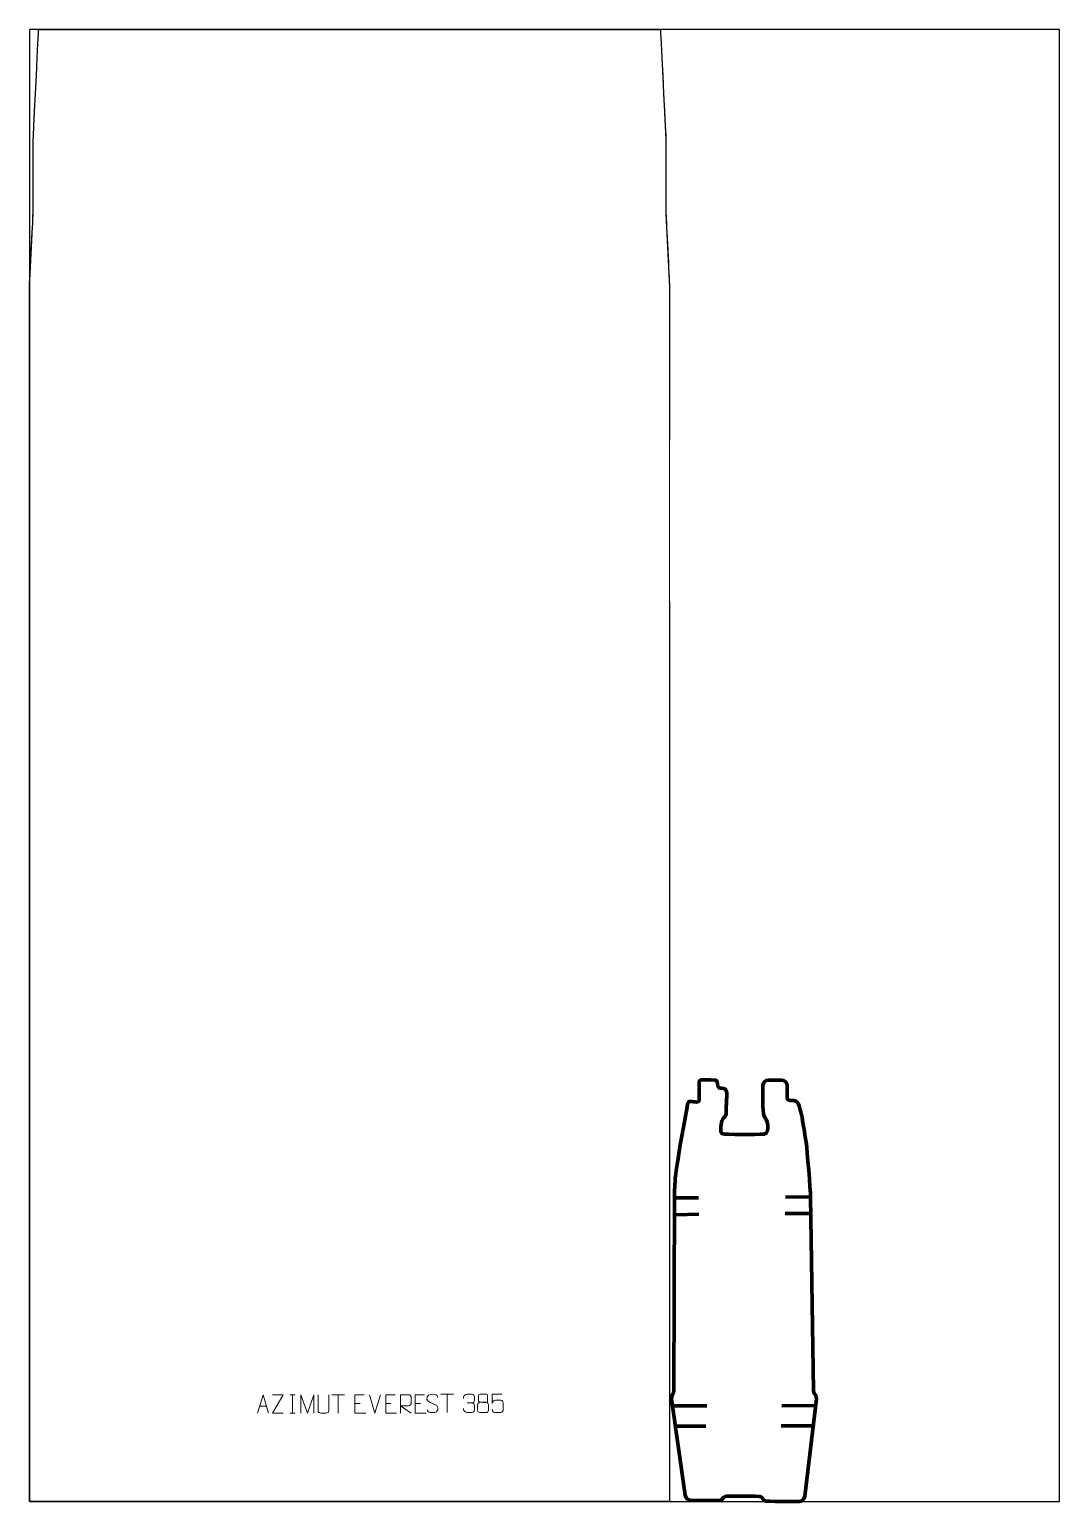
# Model space of a CAD drawing. Header units: millimetres. Extents: x 0 to 1400, y 0 to 2000.
import ezdxf

# ---------------------------------------------------------------- set-up
doc = ezdxf.new("R2010")
doc.units = ezdxf.units.MM

msp = doc.modelspace()

# ---------------------------------------------------------------- linework, layer by layer
at = {"layer": '1_layer 2', "color": 242, "lineweight": 158}
msp.add_open_spline([(1021.9, 572.6), (1021.9, 572.6), (1004.5, 572.4), (1004.5, 572.4), (1004.5, 572.4), (1000, 572.4), (996.5, 568.8), (996.6, 564.3), (996.6, 564.3), (996.7, 558.4), (996.6, 528.1), (997.9, 524.9), (997.9, 524.9), (1000.1, 519.4), (1002.7, 519.1), (1003.5, 511.2), (1003.5, 511.2), (1004, 506.7), (1004, 499), (997.9, 498.9), (997.9, 498.9), (989.4, 498.8), (945.3, 497.7), (941.2, 499.9), (941.2, 499.9), (938.1, 502.6), (939.7, 515.4), (941.9, 519.1), (941.9, 519.1), (945.7, 525.2), (947.2, 521.7), (947, 531.1), (947, 531.1), (946.8, 538.8), (947.9, 547.5), (947.7, 555.2), (947.7, 555.2), (947.7, 557.8), (946.6, 559.1), (945.4, 560.3), (945.4, 560.3), (943.3, 562.3), (938.9, 560.5), (937.1, 562), (937.1, 562), (935.8, 563.2), (935.3, 564.9), (935.2, 565.9), (935.2, 565.9), (934.9, 568), (934.4, 571.3), (933.3, 572.3), (933.3, 572.3), (932.7, 572.8), (920, 572.9), (918.5, 572.9), (918.5, 572.9), (913.4, 572.6), (910.1, 573.9), (910.1, 569.3), (910.1, 569.3), (910, 565.3), (910.2, 558.2), (910.2, 557.3), (910.2, 557.3), (910.2, 551.2), (910.5, 544.1), (909.4, 543.3), (909.4, 543.3), (906.7, 541.2), (898.8, 544.7), (895.9, 543), (895.9, 543), (894.6, 542.3), (893.4, 532.3), (893, 530.5), (893, 530.5), (889.1, 511.3), (885.3, 491.4), (882.4, 472), (882.4, 472), (881.8, 467.9), (877.9, 441.7), (877.8, 439.9), (877.8, 439.9), (877.5, 433.7), (876.5, 419.7), (876.5, 414.3), (876.5, 414.3), (876.5, 414.3), (875.8, 150.4), (875.8, 150.4), (875.8, 150.4), (875.8, 145.9), (872.2, 144.5), (872.8, 139.5), (872.8, 139.5), (872.8, 139.5), (891.1, 8.4), (891.1, 8.4), (891.1, 8.4), (891.6, 4.4), (894.9, 1.5), (898.9, 1.5), (898.9, 1.5), (898.9, 1.5), (936.4, 1.2), (936.4, 1.2), (936.4, 1.2), (944, 1.2), (941.1, 7.5), (948.6, 7.4), (948.6, 7.4), (954, 7.4), (991.4, 7.3), (993.4, 6.7), (993.4, 6.7), (996.3, 5.8), (997.8, 1.5), (999.1, 0.9), (999.1, 0.9), (1001, -0.2), (1040.4, 0), (1045.9, 0), (1045.9, 0), (1050, 0), (1053.5, 3), (1053.9, 7.1), (1053.9, 7.1), (1053.9, 7.1), (1069.5, 139.5), (1069.5, 139.5), (1069.5, 139.5), (1070.1, 145.2), (1065.6, 145.6), (1065.5, 150.9), (1065.5, 150.9), (1065.5, 150.9), (1061.6, 414), (1061.6, 414), (1061.6, 414), (1061.5, 420.9), (1056.8, 480.3), (1056, 485), (1056, 485), (1055.2, 489.7), (1050.1, 521.7), (1049.6, 523.6), (1049.6, 523.6), (1045.3, 539.6), (1046.2, 545.5), (1035, 544.9), (1035, 544.9), (1033, 544.8), (1030.5, 545.1), (1030, 547.4), (1030, 547.4), (1030, 547.4), (1029.9, 564.6), (1029.9, 564.6), (1029.9, 564.6), (1029.9, 569), (1026.3, 572.6), (1021.9, 572.6)], degree=3, knots=[0, 0, 0, 0, 0.02381, 0.02381, 0.02381, 0.02381, 0.047619, 0.047619, 0.047619, 0.047619, 0.071429, 0.071429, 0.071429, 0.071429, 0.095238, 0.095238, 0.095238, 0.095238, 0.119048, 0.119048, 0.119048, 0.119048, 0.142857, 0.142857, 0.142857, 0.142857, 0.166667, 0.166667, 0.166667, 0.166667, 0.190476, 0.190476, 0.190476, 0.190476, 0.214286, 0.214286, 0.214286, 0.214286, 0.238095, 0.238095, 0.238095, 0.238095, 0.261905, 0.261905, 0.261905, 0.261905, 0.285714, 0.285714, 0.285714, 0.285714, 0.309524, 0.309524, 0.309524, 0.309524, 0.333333, 0.333333, 0.333333, 0.333333, 0.357143, 0.357143, 0.357143, 0.357143, 0.380952, 0.380952, 0.380952, 0.380952, 0.404762, 0.404762, 0.404762, 0.404762, 0.428571, 0.428571, 0.428571, 0.428571, 0.452381, 0.452381, 0.452381, 0.452381, 0.47619, 0.47619, 0.47619, 0.47619, 0.5, 0.5, 0.5, 0.5, 0.52381, 0.52381, 0.52381, 0.52381, 0.547619, 0.547619, 0.547619, 0.547619, 0.571429, 0.571429, 0.571429, 0.571429, 0.595238, 0.595238, 0.595238, 0.595238, 0.619048, 0.619048, 0.619048, 0.619048, 0.642857, 0.642857, 0.642857, 0.642857, 0.666667, 0.666667, 0.666667, 0.666667, 0.690476, 0.690476, 0.690476, 0.690476, 0.714286, 0.714286, 0.714286, 0.714286, 0.738095, 0.738095, 0.738095, 0.738095, 0.761905, 0.761905, 0.761905, 0.761905, 0.785714, 0.785714, 0.785714, 0.785714, 0.809524, 0.809524, 0.809524, 0.809524, 0.833333, 0.833333, 0.833333, 0.833333, 0.857143, 0.857143, 0.857143, 0.857143, 0.880952, 0.880952, 0.880952, 0.880952, 0.904762, 0.904762, 0.904762, 0.904762, 0.928571, 0.928571, 0.928571, 0.928571, 0.952381, 0.952381, 0.952381, 0.952381, 1, 1, 1, 1], dxfattribs=at)
at = {"layer": '1_layer 3', "color": 142, "lineweight": 158}
for points in [[(878.2, 412.7), (878.2, 412.7), (909.2, 412.5), (909.2, 412.5)], [(1061.6, 414), (1061.6, 414), (1027.6, 413.6), (1027.6, 413.6)], [(878.3, 389.5), (878.3, 389.5), (909.6, 390.2), (909.6, 390.2)], [(1060, 391.2), (1060, 391.2), (1027.2, 391.4), (1027.2, 391.4)], [(875.4, 129.8), (875.4, 129.8), (920.7, 130), (920.7, 130)], [(1066.8, 130.2), (1066.8, 130.2), (1022.5, 130), (1022.5, 130)], [(879.6, 102.3), (879.6, 102.3), (919.2, 102.5), (919.2, 102.5)], [(1064, 102.9), (1064, 102.9), (1021.7, 102.9), (1021.7, 102.9)]]:
    msp.add_open_spline(points, degree=3, dxfattribs=at)
at = {"layer": '2_layer 1', "color": 242, "lineweight": 9}
msp.add_open_spline([(870, 1650), (870, 1650), (870, 0), (870, 0), (870, 0), (870, 0), (0, 0), (0, 0), (0, 0), (0, 0), (0, 1650), (0, 1650), (0, 1650), (0, 1650), (5, 1750), (5, 1750), (5, 1750), (5, 1750), (5, 1850), (5, 1850), (5, 1850), (5, 1850), (12.5, 2000), (12.5, 2000), (12.5, 2000), (12.5, 2000), (857.5, 2000), (857.5, 2000), (857.5, 2000), (857.5, 2000), (865, 1850), (865, 1850), (865, 1850), (865, 1850), (865, 1750), (865, 1750), (865, 1750), (865, 1750), (870, 1650), (870, 1650)], degree=3, knots=[0, 0, 0, 0, 0.090909, 0.090909, 0.090909, 0.090909, 0.181818, 0.181818, 0.181818, 0.181818, 0.272727, 0.272727, 0.272727, 0.272727, 0.363636, 0.363636, 0.363636, 0.363636, 0.454545, 0.454545, 0.454545, 0.454545, 0.545455, 0.545455, 0.545455, 0.545455, 0.636364, 0.636364, 0.636364, 0.636364, 0.727273, 0.727273, 0.727273, 0.727273, 0.818182, 0.818182, 0.818182, 0.818182, 1, 1, 1, 1], dxfattribs=at)
at = {"layer": '2_layer 1', "color": 250, "lineweight": 9}
for points, knots in [([(310.1, 120), (310.1, 120), (317.5, 145), (317.5, 145), (317.5, 145), (317.5, 145), (325.1, 120), (325.1, 120)], [0, 0, 0, 0, 0.333333, 0.333333, 0.333333, 0.333333, 1, 1, 1, 1]), ([(344.9, 120), (344.9, 120), (330.3, 120), (330.3, 120), (330.3, 120), (330.3, 120), (344.9, 145), (344.9, 145), (344.9, 145), (344.9, 145), (330.3, 145), (330.3, 145)], [0, 0, 0, 0, 0.25, 0.25, 0.25, 0.25, 0.5, 0.5, 0.5, 0.5, 1, 1, 1, 1]), ([(368.8, 120), (368.8, 120), (368.8, 145), (368.8, 145), (368.8, 145), (368.8, 145), (377.7, 120), (377.7, 120), (377.7, 120), (377.7, 120), (386.4, 145), (386.4, 145), (386.4, 145), (386.4, 145), (386.4, 120), (386.4, 120)], [0, 0, 0, 0, 0.2, 0.2, 0.2, 0.2, 0.4, 0.4, 0.4, 0.4, 0.6, 0.6, 0.6, 0.6, 1, 1, 1, 1]), ([(406.9, 145), (406.9, 139.4), (407, 129.2), (407, 123.7), (407, 123.7), (406.9, 121.5), (405.2, 120), (403.1, 120), (403.1, 120), (400.7, 120), (398.4, 120), (396.1, 120), (396.1, 120), (394.1, 119.9), (392.2, 121.7), (392.2, 123.7), (392.2, 123.7), (392.2, 129.2), (392.3, 139.4), (392.3, 145)], [0, 0, 0, 0, 0.166667, 0.166667, 0.166667, 0.166667, 0.333333, 0.333333, 0.333333, 0.333333, 0.5, 0.5, 0.5, 0.5, 0.666667, 0.666667, 0.666667, 0.666667, 1, 1, 1, 1]), ([(455, 145), (455, 145), (442.2, 145), (442.2, 145), (442.2, 145), (442.2, 145), (442.2, 120), (442.2, 120), (442.2, 120), (442.2, 120), (457, 120), (457, 120)], [0, 0, 0, 0, 0.25, 0.25, 0.25, 0.25, 0.5, 0.5, 0.5, 0.5, 1, 1, 1, 1]), ([(497, 145), (497, 145), (484.2, 145), (484.2, 145), (484.2, 145), (484.2, 145), (484.2, 120), (484.2, 120), (484.2, 120), (484.2, 120), (499, 120), (499, 120)], [0, 0, 0, 0, 0.25, 0.25, 0.25, 0.25, 0.5, 0.5, 0.5, 0.5, 1, 1, 1, 1]), ([(504.3, 120), (504.3, 120), (504.3, 145), (504.3, 145), (504.3, 145), (507.9, 145), (511.5, 145), (515.1, 145), (515.1, 145), (517.4, 144.9), (518.9, 143.4), (518.9, 141.1), (518.9, 141.1), (518.9, 139), (518.9, 136), (518.9, 133.9), (518.9, 133.9), (518.9, 132.1), (517.1, 130.1), (515.1, 130.1), (515.1, 130.1), (515.1, 130.1), (504.3, 130.1), (504.3, 130.1), (504.3, 130.1), (504.3, 130.1), (518.9, 120), (518.9, 120)], [0, 0, 0, 0, 0.125, 0.125, 0.125, 0.125, 0.25, 0.25, 0.25, 0.25, 0.375, 0.375, 0.375, 0.375, 0.5, 0.5, 0.5, 0.5, 0.625, 0.625, 0.625, 0.625, 0.75, 0.75, 0.75, 0.75, 1, 1, 1, 1]), ([(537, 145), (537, 145), (524.2, 145), (524.2, 145), (524.2, 145), (524.2, 145), (524.2, 120), (524.2, 120), (524.2, 120), (524.2, 120), (539, 120), (539, 120)], [0, 0, 0, 0, 0.25, 0.25, 0.25, 0.25, 0.5, 0.5, 0.5, 0.5, 1, 1, 1, 1]), ([(547.8, 133.3), (543.5, 134.7), (538.6, 136.5), (540.6, 142.1), (540.6, 142.1), (542.1, 146.2), (547.3, 145.8), (550.9, 145.2), (550.9, 145.2), (553.8, 144.7), (554.7, 143.5), (555, 141.4)], [0, 0, 0, 0, 0.25, 0.25, 0.25, 0.25, 0.5, 0.5, 0.5, 0.5, 1, 1, 1, 1]), ([(590.1, 140), (590.1, 140), (590.1, 141.9), (590.1, 141.9), (590.1, 141.9), (590.1, 143.6), (592.8, 145.8), (594.8, 145.7), (594.8, 145.7), (596.9, 145.7), (599, 145.7), (601, 145.7), (601, 145.7), (603.2, 145.7), (604.8, 143.9), (604.9, 142), (604.9, 142), (604.9, 140.6), (604.9, 139.1), (604.9, 137.7), (604.9, 137.7), (604.8, 136), (603.2, 133.8), (601, 133.8), (601, 133.8), (603.2, 133.8), (604.8, 132), (604.9, 129.9), (604.9, 129.9), (604.9, 128.1), (604.9, 126.4), (604.9, 124.6), (604.9, 124.6), (604.9, 122.5), (602.8, 120.8), (601, 120.8), (601, 120.8), (598.9, 120.8), (596.9, 120.8), (594.8, 120.8), (594.8, 120.8), (592.6, 120.8), (590.1, 123.2), (590.1, 124.6), (590.1, 124.6), (590.1, 124.6), (590.1, 126.5), (590.1, 126.5)], [0, 0, 0, 0, 0.076923, 0.076923, 0.076923, 0.076923, 0.153846, 0.153846, 0.153846, 0.153846, 0.230769, 0.230769, 0.230769, 0.230769, 0.307692, 0.307692, 0.307692, 0.307692, 0.384615, 0.384615, 0.384615, 0.384615, 0.461538, 0.461538, 0.461538, 0.461538, 0.538462, 0.538462, 0.538462, 0.538462, 0.615385, 0.615385, 0.615385, 0.615385, 0.692308, 0.692308, 0.692308, 0.692308, 0.769231, 0.769231, 0.769231, 0.769231, 0.846154, 0.846154, 0.846154, 0.846154, 1, 1, 1, 1]), ([(610.5, 144.3), (610.5, 142), (610.5, 138.4), (610.5, 136.2), (610.5, 136.2), (610.5, 135.6), (611.3, 134.7), (612, 134.7), (612, 134.7), (615, 134.7), (617.9, 134.6), (620.9, 134.6), (620.9, 134.6), (621.7, 134.6), (622.4, 135.4), (622.4, 136.1), (622.4, 136.1), (622.4, 138.4), (622.4, 142), (622.4, 144.3), (622.4, 144.3), (622.4, 145), (621.8, 145.7), (621, 145.7), (621, 145.7), (617.9, 145.7), (614.9, 145.7), (611.9, 145.7), (611.9, 145.7), (611.3, 145.7), (610.5, 145), (610.5, 144.3)], [0, 0, 0, 0, 0.111111, 0.111111, 0.111111, 0.111111, 0.222222, 0.222222, 0.222222, 0.222222, 0.333333, 0.333333, 0.333333, 0.333333, 0.444444, 0.444444, 0.444444, 0.444444, 0.555556, 0.555556, 0.555556, 0.555556, 0.666667, 0.666667, 0.666667, 0.666667, 0.777778, 0.777778, 0.777778, 0.777778, 1, 1, 1, 1]), ([(641.8, 145.7), (641.8, 145.7), (629, 145.7), (629, 145.7), (629, 145.7), (629, 141.5), (629, 137.2), (629, 133), (629, 133), (629, 136.3), (630.6, 137.4), (633.4, 137.5), (633.4, 137.5), (635.9, 137.5), (638.3, 137.5), (640.7, 137.5), (640.7, 137.5), (642.4, 137.5), (643.9, 135.1), (643.9, 133), (643.9, 133), (643.9, 130.4), (643.9, 127.8), (643.9, 125.3), (643.9, 125.3), (643.9, 123.3), (642.4, 120.9), (640.8, 120.8), (640.8, 120.8), (638.8, 120.8), (634, 120.8), (632, 120.8), (632, 120.8), (630.2, 120.8), (629, 122.8), (629, 125.3)], [0, 0, 0, 0, 0.1, 0.1, 0.1, 0.1, 0.2, 0.2, 0.2, 0.2, 0.3, 0.3, 0.3, 0.3, 0.4, 0.4, 0.4, 0.4, 0.5, 0.5, 0.5, 0.5, 0.6, 0.6, 0.6, 0.6, 0.7, 0.7, 0.7, 0.7, 0.8, 0.8, 0.8, 0.8, 1, 1, 1, 1]), ([(547.8, 133.3), (551.8, 131.6), (556.8, 129.7), (555, 124.4), (555, 124.4), (553.5, 120.1), (548.6, 120.4), (544.9, 120.9), (544.9, 120.9), (542.1, 121.3), (540.9, 122.5), (540.5, 124.7)], [0, 0, 0, 0, 0.25, 0.25, 0.25, 0.25, 0.5, 0.5, 0.5, 0.5, 1, 1, 1, 1]), ([(609, 131.7), (609, 128.6), (609, 126.9), (609, 123.7), (609, 123.7), (609, 122.5), (610.7, 120.8), (612, 120.8), (612, 120.8), (614.9, 120.8), (617.9, 120.8), (620.9, 120.8), (620.9, 120.8), (622.2, 120.8), (623.9, 122.4), (623.8, 123.7), (623.8, 123.7), (623.8, 126.9), (623.8, 128.6), (623.8, 131.7), (623.8, 131.7), (623.8, 133.1), (622.2, 134.7), (620.9, 134.7), (620.9, 134.7), (617.9, 134.7), (614.9, 134.7), (612, 134.7), (612, 134.7), (610.9, 134.7), (609, 133.1), (609, 131.7)], [0, 0, 0, 0, 0.111111, 0.111111, 0.111111, 0.111111, 0.222222, 0.222222, 0.222222, 0.222222, 0.333333, 0.333333, 0.333333, 0.333333, 0.444444, 0.444444, 0.444444, 0.444444, 0.555556, 0.555556, 0.555556, 0.555556, 0.666667, 0.666667, 0.666667, 0.666667, 0.777778, 0.777778, 0.777778, 0.777778, 1, 1, 1, 1])]:
    msp.add_open_spline(points, degree=3, knots=knots, dxfattribs=at)
for points in [[(354, 145), (354, 145), (361.2, 145), (361.2, 145)], [(357.6, 145), (357.6, 145), (357.6, 120), (357.6, 120)], [(411.1, 144.9), (411.1, 144.9), (428.1, 144.9), (428.1, 144.9)], [(419.6, 120), (419.6, 120), (419.6, 145), (419.6, 145)], [(469.6, 120), (469.6, 120), (462.3, 145), (462.3, 145)], [(476.9, 145), (476.9, 145), (469.6, 120), (469.6, 120)], [(559.3, 145.7), (559.3, 145.7), (576.3, 145.7), (576.3, 145.7)], [(567.8, 120.8), (567.8, 120.8), (567.8, 145.7), (567.8, 145.7)], [(312.9, 129.3), (312.9, 129.3), (322.3, 129.3), (322.3, 129.3)], [(354, 120), (354, 120), (361.2, 120), (361.2, 120)], [(442.2, 133.1), (442.2, 133.1), (449.3, 133.1), (449.3, 133.1)], [(484.2, 133.1), (484.2, 133.1), (491.3, 133.1), (491.3, 133.1)], [(524.2, 133.1), (524.2, 133.1), (531.3, 133.1), (531.3, 133.1)], [(594.8, 133.8), (594.8, 133.8), (601, 133.8), (601, 133.8)]]:
    msp.add_open_spline(points, degree=3, dxfattribs=at)
at = {"layer": 'POLYGON_1'}
msp.add_lwpolyline([(1021.9, 572.6), (1015.1, 572.5), (1005.6, 572.5), (1001.1, 571.7), (997.4, 568.1), (996.6, 561.2), (996.8, 541.2), (997.8, 525.2), (1000.5, 520), (1002.9, 514.8), (1003.7, 507.5), (1002.2, 501.2), (994.8, 498.9), (966.7, 498.6), (942.4, 499.5), (939.5, 505.9), (940.6, 515.7), (944, 521.9), (946.5, 524.9), (947, 532.6), (947.3, 542.8), (947.7, 553.1), (947.4, 557.4), (946.2, 559.4), (944, 561), (940.1, 561.3), (937, 562.1), (935.8, 563.8), (935.2, 565.5), (934.8, 568), (934.1, 571), (932.3, 572.5), (924.7, 572.8), (918.5, 572.9), (913.1, 572.8), (910.3, 571), (910.1, 565.5), (910.1, 559.6), (910.2, 555.1), (910.2, 547.6), (909.5, 543.4), (904.4, 542.8), (897.9, 543.5), (895, 541.1), (893.7, 534.4), (892, 525.3), (887.2, 500.4), (883, 475.5), (880.8, 461), (878.3, 443.9), (877.5, 435.1), (876.8, 422.8), (876.5, 411.5), (876.2, 288.4), (875.8, 156.6), (874.9, 146.7), (873, 142.6), (874.4, 128.1), (884.8, 53.4), (891.1, 8), (893.3, 3.8), (897.5, 1.6), (907.2, 1.4), (929.5, 1.3), (939.2, 1.6), (943.1, 5.1), (948.6, 7.4), (967.6, 7.3), (990.3, 7), (995.5, 5.4), (997.8, 2.3), (1001.3, 0.6), (1024.1, 0), (1045.3, 0), (1050.3, 1.3), (1053.4, 5), (1056.2, 26.6), (1065.4, 105.1), (1069.5, 140.9), (1067.7, 145.5), (1065.6, 150), (1064.4, 230), (1062, 383.5), (1061, 424.5), (1058, 463.3), (1055.8, 486.1), (1052.8, 504.5), (1049.9, 522.3), (1046.4, 536.4), (1041.3, 544.2), (1033.9, 544.9), (1031.4, 545.5), (1030, 547.4), (1029.9, 554.8), (1029.9, 563.9), (1029.7, 566.5), (1028.6, 569), (1026.8, 570.9), (1024.5, 572.1)], dxfattribs=at)
at = {"layer": 'POLYGON_2'}
msp.add_lwpolyline([(870, 1222.2), (870, 961.9), (870, 688.1), (870, 427.8), (870, 208.2), (870, 56.6), (870, 0), (840.2, 0), (760.2, 0), (644.4, 0), (507.2, 0), (362.8, 0), (225.6, 0), (109.8, 0), (29.8, 0), (0, 0), (0, 56.6), (0, 208.2), (0, 427.8), (0, 688.1), (0, 961.9), (0, 1222.2), (0, 1441.8), (0, 1593.4), (0, 1650), (0.2, 1653.4), (0.6, 1662.6), (1.3, 1675.9), (2.1, 1691.7), (2.9, 1708.3), (3.7, 1724.1), (4.4, 1737.4), (4.8, 1746.6), (5, 1750), (5, 1753.4), (5, 1762.6), (5, 1775.9), (5, 1791.7), (5, 1808.3), (5, 1824.1), (5, 1837.4), (5, 1846.6), (5, 1850), (5.3, 1855.1), (5.9, 1868.9), (6.9, 1888.9), (8.1, 1912.5), (9.4, 1937.4), (10.6, 1961.1), (11.6, 1981.1), (12.2, 1994.9), (12.5, 2000), (41.5, 2000), (119.1, 2000), (231.6, 2000), (364.9, 2000), (505.1, 2000), (638.4, 2000), (750.9, 2000), (828.5, 2000), (857.5, 2000), (857.8, 1994.9), (858.4, 1981.1), (859.4, 1961.1), (860.6, 1937.4), (861.9, 1912.5), (863.1, 1888.9), (864.1, 1868.9), (864.7, 1855.1), (865, 1850), (865, 1846.6), (865, 1837.4), (865, 1824.1), (865, 1808.3), (865, 1791.7), (865, 1775.9), (865, 1762.6), (865, 1753.4), (865, 1750), (865, 1749.1), (865.2, 1746.6), (865.4, 1742.6), (865.6, 1737.4), (865.9, 1731.1), (866.3, 1724.1), (866.7, 1716.4), (867.1, 1708.3), (867.5, 1700), (867.9, 1691.7), (868.3, 1683.6), (868.7, 1675.9), (869.1, 1668.9), (869.4, 1662.6), (869.6, 1657.4), (869.8, 1653.4), (870, 1650.9), (870, 1650), (870, 1593.4), (870, 1441.8)], dxfattribs=at)
at = {"layer": 'SHEET_BOUNDARY', "color": 1}
msp.add_lwpolyline([(0, 0), (1400, 0), (1400, 2000), (0, 2000), (0, 0)], dxfattribs=at)

doc.saveas('drawing.dxf')
